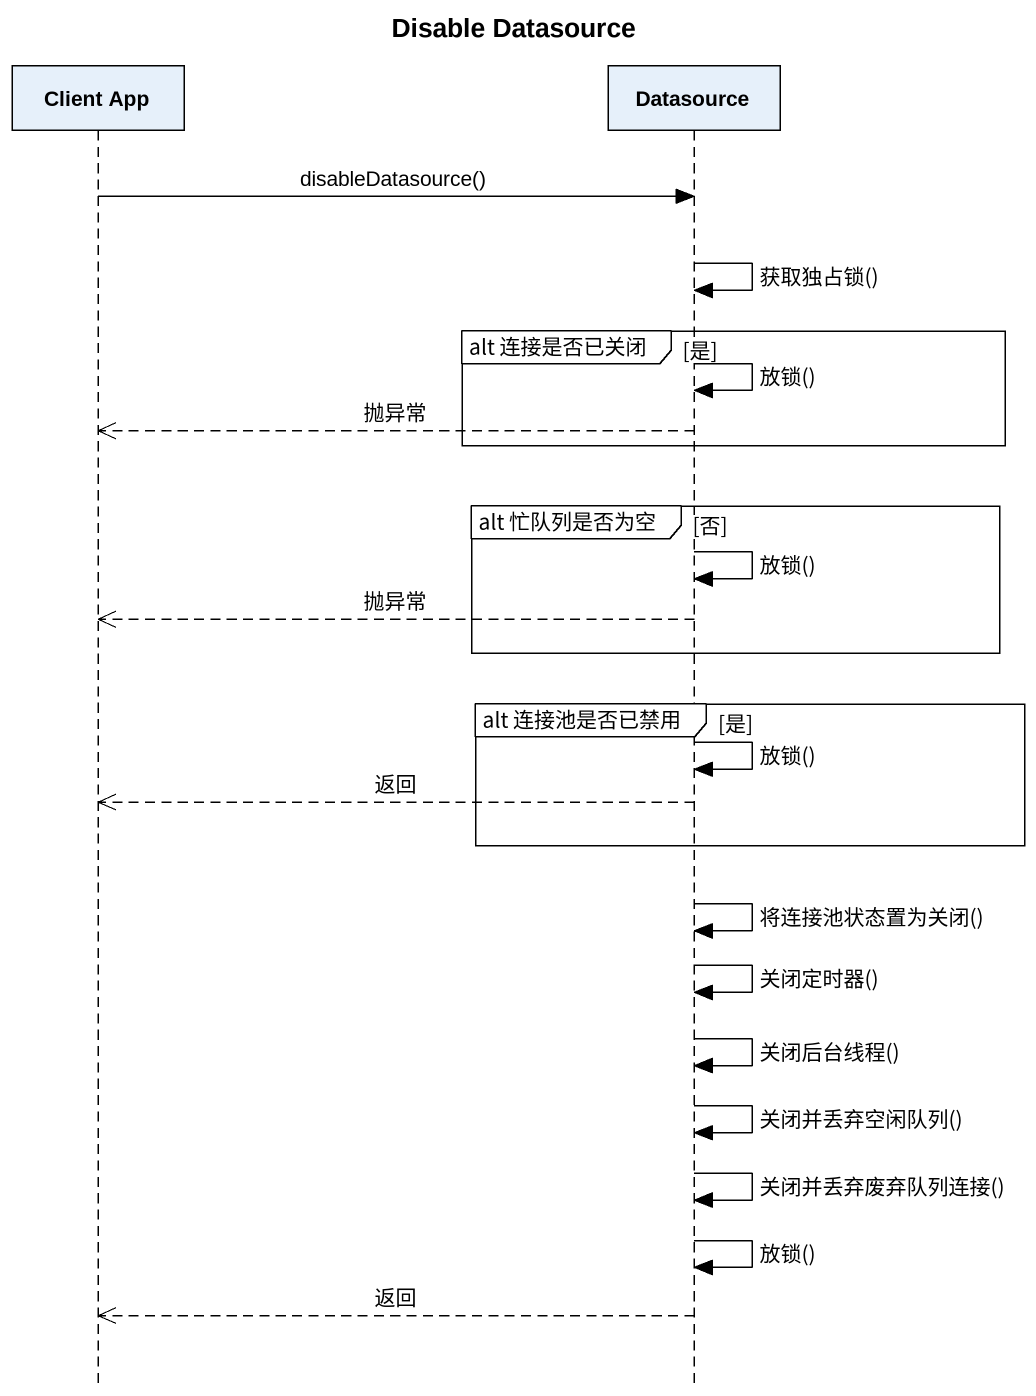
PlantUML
@startuml
title Disable Datasource
hide footbox
participant "Client App" as Client_App
participant Datasource

Client_App -> Datasource : disableDatasource()
Datasource -> Datasource : 获取独占锁()
group alt 连接是否已关闭 [是]
  Datasource -> Datasource : 放锁()
  Datasource -->> Client_App : 抛异常
end
group alt 忙队列是否为空 [否]
  Datasource -> Datasource : 放锁()
  Datasource -->> Client_App : 抛异常
end
group alt 连接池是否已禁用 [是]
  Datasource -> Datasource : 放锁()
  Datasource -->> Client_App : 返回
end
Datasource -> Datasource : 将连接池状态置为关闭()
Datasource -> Datasource : 关闭定时器()
Datasource -> Datasource : 关闭后台线程()
Datasource -> Datasource : 关闭并丢弃空闲队列()
Datasource -> Datasource : 关闭并丢弃废弃队列连接()
Datasource -> Datasource : 放锁()
Datasource -->> Client_App : 返回
@enduml
